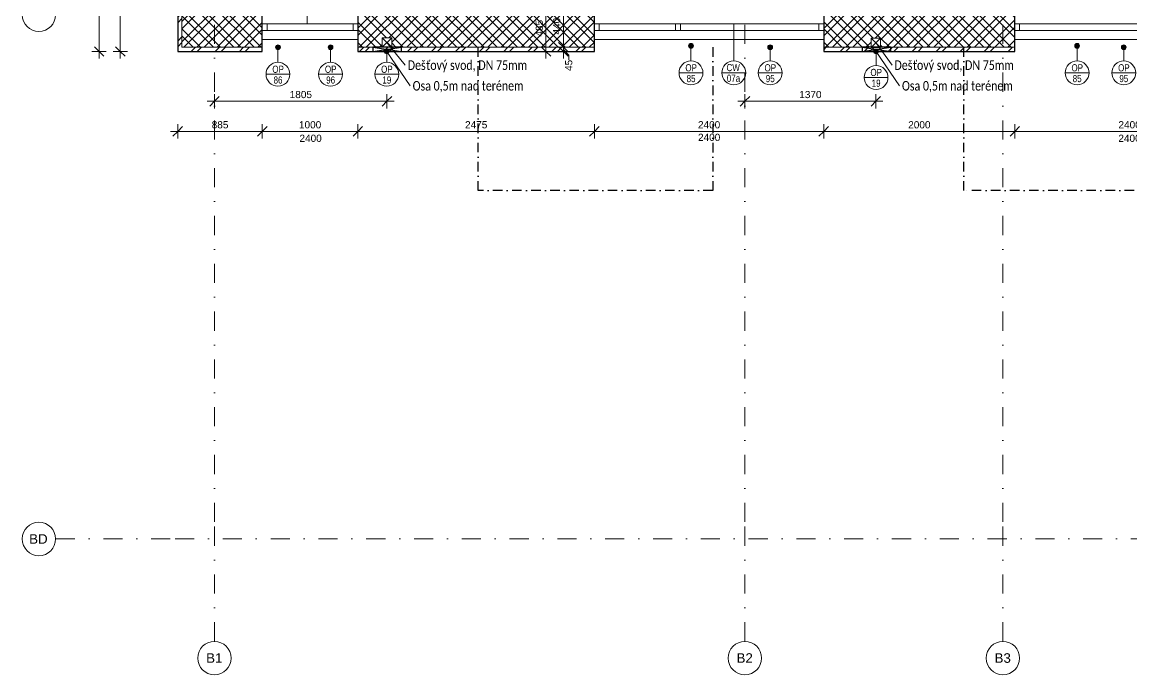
# Model space of a CAD drawing. Header units: millimetres. Extents: x -8633 to 38101, y -2985 to 57546.
# Drawn here: x -8491 to 3109, y 37046 to 43875 of the extents above; entities that cross this region are included whole.
import ezdxf

# ---------------------------------------------------------------- set-up
doc = ezdxf.new("R2010")
doc.units = ezdxf.units.MM
doc.linetypes.add('HA_DashDot_10mm-S3mm', pattern=[500, 200, -150, 0, -150])
doc.linetypes.add('HA_DashDot_4mm-S1mm', pattern=[200, 100, -50, 0, -50])
for name, color, linetype, lineweight in [('A-____-____-DIMS', 9, 'Continuous', 5), ('A-____-____-DIMS-50', 9, 'Continuous', 5), ('A-DETL-____-OTLN', 9, 'Continuous', 25), ('A-FLOR-____-OTLN', 9, 'Continuous', 9), ('A-FLOR-____-OVHD', 9, 'HA_DashDot_4mm-S1mm', 25), ('A-GENM-____-IDEN', 9, 'Continuous', 9), ('A-GLAZ-CURT-MCUT', 9, 'Continuous', 5), ('A-GLAZ-CURT-OTLN', 9, 'Continuous', 5), ('A-GLAZ-CWMG-MCUT', 9, 'Continuous', 5), ('A-GLAZ-CWMG-OTLN', 9, 'Continuous', 5), ('A-WALL-____-IDEN', 9, 'Continuous', 9), ('A-WALL-____-MCUT', 9, 'Continuous', 25), ('A-WALL-____-PATT', 9, 'Continuous', 25), ('G-____-____-TEXT', 9, 'Continuous', 5), ('M-HVAC-DUCT-OTLN', 9, 'Continuous', 9), ('S-GRID-____-IDEN', 9, 'Continuous', 9), ('S-GRID-____-OTLN', 9, 'Continuous', 5)]:
    doc.layers.add(name, color=color, linetype=linetype, lineweight=lineweight)
doc.styles.add('Arial', font='arial.ttf', dxfattribs={"height": 100})
doc.styles.add('Arial_1', font='arial.ttf', dxfattribs={"height": 75})
doc.styles.add('Arial_2', font='arial.ttf', dxfattribs={"width": 0.8, "height": 75})
doc.styles.add('Calibri_1', font='calibri.ttf', dxfattribs={"width": 0.8, "height": 100})
doc.dimstyles.new('Inner_Dimensions', dxfattribs={"dimscale": 304.8, "dimtxt": 76.519455, "dimasz": 0.328084, "dimexe": 0.246063, "dimexo": 0.0625, "dimgap": 0.032808, "dimtad": 1, "dimdec": 0, "dimzin": 0, "dimdsep": 46, "dimtxsty": 'Arial_1', "dimblk1": 'OBLIQUE', "dimblk2": 'OBLIQUE', "dimsah": 1, "dimcen": 0.09, "dimdle": 0.246063, "dimazin": 0, "dimtfac": 1, "dimtdec": 4, "dimtix": 1, "dimtmove": 0, "dimatfit": 3, "dimfxl": 0.246063, "dimfxlon": 1, "dimtvp": 1, "dimtolj": 1, "dimtzin": 0, "dimlwd": 9, "dimlwe": 9, "dimarcsym": 2})
doc.dimstyles.new('Inner_Dimensions_2', dxfattribs={"dimscale": 304.8, "dimtxt": 76.519455, "dimasz": 0.328084, "dimexe": 0.246063, "dimexo": 0.0625, "dimgap": 0.032808, "dimtad": 1, "dimdec": 0, "dimzin": 0, "dimdsep": 46, "dimtxsty": 'Arial_1', "dimblk1": 'OBLIQUE', "dimblk2": 'OBLIQUE', "dimsah": 1, "dimcen": 0.09, "dimdle": 0.246063, "dimazin": 0, "dimtfac": 1, "dimtdec": 4, "dimtix": 1, "dimtmove": 1, "dimatfit": 3, "dimfxl": 0.246063, "dimfxlon": 1, "dimtvp": 1, "dimtolj": 1, "dimtzin": 0, "dimlwd": 9, "dimlwe": 9, "dimarcsym": 2})
pattern_1 = [(45, (0, 0), (-125.7236, 125.7236), []), (45, (0, 190.5), (-125.7236, 125.7236), [])]

# ---------------------------------------------------------------- blocks, each defined once
blk = doc.blocks.new('Obdélníková příčel - 50x70mm EXT-1516296-DPS_1NP - B')
at = {"layer": 'A-GLAZ-CWMG-MCUT'}
for p, q in [((-50, 0), (0, 0)), ((-50, -70), (-50, 0)), ((0, 0), (0, -70)), ((0, -70), (-50, -70))]:
    blk.add_line(p, q, dxfattribs=at)
blk = doc.blocks.new('Obdélníková příčel - 50x70mm EXT-1516068-DPS_1NP - B')
at = {"layer": 'A-GLAZ-CWMG-OTLN'}
for p, q in [((-5929, 43858), (-5029, 43858)), ((-5929, 43788), (-5029, 43788))]:
    blk.add_line(p, q, dxfattribs=at)
blk = doc.blocks.new('Obdélníková příčel - 50x70mm EXT-1516295-DPS_1NP - B')
at = {"layer": 'A-GLAZ-CWMG-MCUT'}
for p, q in [((-25, 0), (25, 0)), ((-25, -70), (-25, 0)), ((25, 0), (25, -70)), ((25, -70), (-25, -70))]:
    blk.add_line(p, q, dxfattribs=at)
blk = doc.blocks.new('Systémový panel - Sklo-1518049-DPS_1NP - B')
at = {"layer": 'A-GLAZ-CURT-MCUT'}
for p, q in [((725, 70), (-725, 70)), ((-725, 70), (-725, 0)), ((-725, 0), (725, 0)), ((725, 0), (725, 70))]:
    blk.add_line(p, q, dxfattribs=at)
blk = doc.blocks.new('Obdélníková příčel - 50x70mm EXT-1518050-DPS_1NP - B')
at = {"layer": 'A-GLAZ-CWMG-MCUT'}
for p, q in [((0, 0), (-50, 0)), ((-50, 0), (-50, -70)), ((0, -70), (0, 0)), ((-50, -70), (0, -70))]:
    blk.add_line(p, q, dxfattribs=at)
blk = doc.blocks.new('Obdélníková příčel - 50x70mm EXT-1944710-DPS_1NP - B')
at = {"layer": 'A-GLAZ-CWMG-OTLN'}
for p, q in [((-2454, 43858), (-1654, 43858)), ((-2454, 43788), (-1654, 43788))]:
    blk.add_line(p, q, dxfattribs=at)
blk = doc.blocks.new('Systémový panel - Sklo-1518815-DPS_1NP - B')
at = {"layer": 'A-GLAZ-CURT-MCUT'}
for p, q in [((727, 0), (-727, 0)), ((-727, 0), (-727, -70)), ((727, -70), (727, 0)), ((-727, -70), (727, -70))]:
    blk.add_line(p, q, dxfattribs=at)
blk = doc.blocks.new('Obdélníková příčel - 50x70mm EXT-1518046-DPS_1NP - B')
at = {"layer": 'A-GLAZ-CWMG-MCUT'}
for p, q in [((0, 70), (-50, 70)), ((-50, 70), (-50, 0)), ((-50, 0), (0, 0)), ((0, 0), (0, 70))]:
    blk.add_line(p, q, dxfattribs=at)
blk = doc.blocks.new('Grid - Radius 3_5mm-353793-DPS_1NP - B')
at = {"layer": 'S-GRID-____-IDEN'}
blk.add_circle((0, 0), 3.5, dxfattribs=at)
blk = doc.blocks.new('DIMBLOCK39-DPS_1NP - B')
at = {"layer": 'A-____-____-DIMS-50', "lineweight": 9}
for p, q in [((-6864, 42807), (-6864, 42657)), ((-6864, 42732), (-6864, 42807)), ((-5979, 42807), (-5979, 42657)), ((-5979, 42732), (-5979, 42807)), ((-6939, 42732), (-5979, 42732)), ((-6864, 42732), (-6914, 42682)), ((-6864, 42732), (-6814, 42782)), ((-5979, 42732), (-6029, 42682)), ((-5979, 42732), (-5929, 42782))]:
    blk.add_line(p, q, dxfattribs=at)
at = {"layer": 'A-____-____-DIMS-50', "color": 0, "lineweight": 9, "insert": (-6508, 42839), "char_height": 75, "width": 207.66, "attachment_point": 1, "line_spacing_factor": 0.941778, "style": 'Arial_1'}
blk.add_mtext('885', dxfattribs=at)
blk = doc.blocks.new('_Oblique')
at = {"color": 0, "linetype": 'ByBlock', "lineweight": -2}
blk.add_line((-0.5, -0.5), (0.5, 0.5), dxfattribs=at)
blk = doc.blocks.new('DIMBLOCK40-DPS_1NP - B')
at = {"layer": 'A-____-____-DIMS-50', "lineweight": 9}
for p, q in [((-5979, 42807), (-5979, 42657)), ((-5979, 42732), (-5979, 42807)), ((-4979, 42807), (-4979, 42657)), ((-4979, 42732), (-4979, 42807)), ((-5979, 42732), (-6029, 42682)), ((-5979, 42732), (-5929, 42782)), ((-5979, 42732), (-4979, 42732)), ((-4979, 42732), (-5029, 42682)), ((-4979, 42732), (-4929, 42782))]:
    blk.add_line(p, q, dxfattribs=at)
at = {"layer": 'A-____-____-DIMS-50', "color": 0, "lineweight": 9, "insert": (-5595, 42839), "char_height": 75, "width": 276.88, "attachment_point": 1, "line_spacing_factor": 0.941778, "style": 'Arial_1'}
blk.add_mtext('1000', dxfattribs=at)
blk = doc.blocks.new('DIMBLOCK41-DPS_1NP - B')
at = {"layer": 'A-____-____-DIMS-50', "lineweight": 9}
for p, q in [((-4979, 42807), (-4979, 42657)), ((-4979, 42732), (-4979, 42807)), ((-2504, 42807), (-2504, 42657)), ((-2504, 42732), (-2504, 42807)), ((-4979, 42732), (-5029, 42682)), ((-4979, 42732), (-4929, 42782)), ((-4979, 42732), (-2504, 42732)), ((-2504, 42732), (-2554, 42682)), ((-2504, 42732), (-2454, 42782))]:
    blk.add_line(p, q, dxfattribs=at)
at = {"layer": 'A-____-____-DIMS-50', "color": 0, "lineweight": 9, "insert": (-3857, 42839), "char_height": 75, "width": 276.88, "attachment_point": 1, "line_spacing_factor": 0.941778, "style": 'Arial_1'}
blk.add_mtext('2475', dxfattribs=at)
blk = doc.blocks.new('DIMBLOCK42-DPS_1NP - B')
at = {"layer": 'A-____-____-DIMS-50', "lineweight": 9}
for p, q in [((-2504, 42807), (-2504, 42657)), ((-2504, 42732), (-2504, 42807)), ((-104, 42807), (-104, 42657)), ((-104, 42732), (-104, 42807)), ((-2504, 42732), (-2554, 42682)), ((-2504, 42732), (-2454, 42782)), ((-2504, 42732), (-104, 42732)), ((-104, 42732), (-154, 42682)), ((-104, 42732), (-54, 42782))]:
    blk.add_line(p, q, dxfattribs=at)
at = {"layer": 'A-____-____-DIMS-50', "color": 0, "lineweight": 9, "insert": (-1420, 42839), "char_height": 75, "width": 276.88, "attachment_point": 1, "line_spacing_factor": 0.941778, "style": 'Arial_1'}
blk.add_mtext('2400', dxfattribs=at)
blk = doc.blocks.new('DIMBLOCK43-DPS_1NP - B')
at = {"layer": 'A-____-____-DIMS-50', "lineweight": 9}
for p, q in [((-104, 42807), (-104, 42657)), ((-104, 42732), (-104, 42807)), ((1896, 42807), (1896, 42657)), ((1896, 42732), (1896, 42807)), ((-104, 42732), (-154, 42682)), ((-104, 42732), (-54, 42782)), ((-104, 42732), (1896, 42732)), ((1896, 42732), (1846, 42682)), ((1896, 42732), (1946, 42782))]:
    blk.add_line(p, q, dxfattribs=at)
at = {"layer": 'A-____-____-DIMS-50', "color": 0, "lineweight": 9, "insert": (780, 42839), "char_height": 75, "width": 276.88, "attachment_point": 1, "line_spacing_factor": 0.941778, "style": 'Arial_1'}
blk.add_mtext('2000', dxfattribs=at)
blk = doc.blocks.new('DIMBLOCK44-DPS_1NP - B')
at = {"layer": 'A-____-____-DIMS-50', "lineweight": 9}
for p, q in [((1896, 42807), (1896, 42657)), ((1896, 42732), (1896, 42807)), ((4296, 42807), (4296, 42657)), ((4296, 42732), (4296, 42807)), ((1896, 42732), (1846, 42682)), ((1896, 42732), (1946, 42782)), ((1896, 42732), (4296, 42732)), ((4296, 42732), (4246, 42682)), ((4296, 42732), (4346, 42782))]:
    blk.add_line(p, q, dxfattribs=at)
at = {"layer": 'A-____-____-DIMS-50', "color": 0, "lineweight": 9, "insert": (2980, 42839), "char_height": 75, "width": 276.88, "attachment_point": 1, "line_spacing_factor": 0.941778, "style": 'Arial_1'}
blk.add_mtext('2400', dxfattribs=at)
blk = doc.blocks.new('DIMBLOCK68-DPS_1NP - B')
at = {"layer": 'A-____-____-DIMS-50', "lineweight": 9}
for p, q in [((-7390, 46678), (-7540, 46678)), ((-7465, 46678), (-7515, 46728)), ((-7465, 43493), (-7465, 46678)), ((-7465, 46678), (-7415, 46628)), ((-7465, 46678), (-7390, 46678)), ((-7390, 43568), (-7540, 43568)), ((-7465, 43568), (-7515, 43618)), ((-7465, 43568), (-7415, 43518)), ((-7465, 43568), (-7390, 43568))]:
    blk.add_line(p, q, dxfattribs=at)
at = {"layer": 'A-____-____-DIMS-50', "color": 0, "lineweight": 9, "insert": (-7572, 45007), "char_height": 75, "width": 276.88, "attachment_point": 1, "rotation": 90, "line_spacing_factor": 0.941778, "style": 'Arial_1'}
blk.add_mtext('3110', dxfattribs=at)
blk = doc.blocks.new('DIMBLOCK116-DPS_1NP - B')
at = {"layer": 'A-____-____-DIMS-50', "lineweight": 9}
for p, q in [((-3011, 44053), (-3061, 44103)), ((-2936, 44053), (-3086, 44053)), ((-3011, 44053), (-3011, 43493)), ((-3011, 44053), (-2961, 44003)), ((-3011, 44053), (-2936, 44053)), ((-2936, 43568), (-3086, 43568)), ((-3011, 43568), (-3061, 43618)), ((-3011, 43568), (-2961, 43518)), ((-3011, 43568), (-2936, 43568))]:
    blk.add_line(p, q, dxfattribs=at)
at = {"layer": 'A-____-____-DIMS-50', "color": 0, "lineweight": 9, "insert": (-3118, 43724), "char_height": 75, "width": 207.66, "attachment_point": 1, "rotation": 90, "line_spacing_factor": 0.941778, "style": 'Arial_1'}
blk.add_mtext('485', dxfattribs=at)
blk = doc.blocks.new('HA_TAG_GM_Products - Generic-588599-DPS_1NP - B')
at = {"layer": 'A-GENM-____-IDEN'}
blk.add_line((-2.5, 0), (2.5, 0), dxfattribs=at)
blk.add_circle((0, 0), 2.5, dxfattribs=at)
blk = doc.blocks.new('DIMBLOCK217-DPS_1NP - B')
at = {"layer": 'A-____-____-DIMS-50', "lineweight": 9}
for p, q in [((-7686, 55988), (-7736, 56038)), ((-7686, 56063), (-7686, 43493)), ((-7611, 55988), (-7761, 55988)), ((-7686, 55988), (-7636, 55938)), ((-7686, 55988), (-7611, 55988)), ((-7611, 43568), (-7761, 43568)), ((-7686, 43568), (-7736, 43618)), ((-7686, 43568), (-7636, 43518)), ((-7686, 43568), (-7611, 43568))]:
    blk.add_line(p, q, dxfattribs=at)
at = {"layer": 'A-____-____-DIMS-50', "color": 0, "lineweight": 9, "insert": (-7793, 49634), "char_height": 75, "width": 346.1, "attachment_point": 1, "rotation": 90, "line_spacing_factor": 0.941778, "style": 'Arial_1'}
blk.add_mtext('12420', dxfattribs=at)
blk = doc.blocks.new('HA_TAG_cWA - Default-922888-DPS_1NP - B')
at = {"layer": 'A-WALL-____-IDEN'}
blk.add_line((-2.5, 0), (2.5, 0), dxfattribs=at)
blk.add_circle((0, 0), 2.5, dxfattribs=at)
blk = doc.blocks.new('DIMBLOCK240-DPS_1NP - B')
at = {"layer": 'A-____-____-DIMS-50', "lineweight": 9}
for p, q in [((-6554, 43047), (-4599, 43047)), ((-6479, 43047), (-6529, 42997)), ((-6479, 43122), (-6479, 42972)), ((-6479, 43047), (-6479, 43122)), ((-6479, 43047), (-6429, 43097)), ((-4674, 43047), (-4724, 42997)), ((-4674, 43122), (-4674, 42972)), ((-4674, 43047), (-4674, 43122)), ((-4674, 43047), (-4624, 43097))]:
    blk.add_line(p, q, dxfattribs=at)
at = {"layer": 'A-____-____-DIMS-50', "color": 0, "lineweight": 9, "insert": (-5692, 43155), "char_height": 75, "width": 276.88, "attachment_point": 1, "line_spacing_factor": 0.941778, "style": 'Arial_1'}
blk.add_mtext('1805', dxfattribs=at)
blk = doc.blocks.new('DIMBLOCK241-DPS_1NP - B')
at = {"layer": 'A-____-____-DIMS-50', "lineweight": 9}
for p, q in [((-1004, 43047), (516, 43047)), ((-929, 43047), (-979, 42997)), ((-929, 43122), (-929, 42972)), ((-929, 43047), (-929, 43122)), ((-929, 43047), (-879, 43097)), ((441, 43047), (391, 42997)), ((441, 43122), (441, 42972)), ((441, 43047), (441, 43122)), ((441, 43047), (491, 43097))]:
    blk.add_line(p, q, dxfattribs=at)
at = {"layer": 'A-____-____-DIMS-50', "color": 0, "lineweight": 9, "insert": (-360, 43155), "char_height": 75, "width": 276.88, "attachment_point": 1, "line_spacing_factor": 0.941778, "style": 'Arial_1'}
blk.add_mtext('1370', dxfattribs=at)
blk = doc.blocks.new('DIMBLOCK276-DPS_1NP - B')
at = {"layer": 'A-____-____-DIMS-50', "lineweight": 9}
for p, q in [((-2828, 44053), (-2878, 44103)), ((-2828, 44128), (-2828, 43613)), ((-2753, 44053), (-2903, 44053)), ((-2828, 44053), (-2778, 44003)), ((-2828, 44053), (-2753, 44053)), ((-2828, 43613), (-2878, 43663)), ((-2753, 43613), (-2903, 43613)), ((-2828, 43613), (-2778, 43563)), ((-2828, 43613), (-2753, 43613))]:
    blk.add_line(p, q, dxfattribs=at)
at = {"layer": 'A-____-____-DIMS-50', "color": 0, "lineweight": 9, "insert": (-2936, 43746), "char_height": 75, "width": 207.66, "attachment_point": 1, "rotation": 90, "line_spacing_factor": 0.941778, "style": 'Arial_1'}
blk.add_mtext('440', dxfattribs=at)
blk = doc.blocks.new('DIMBLOCK277-DPS_1NP - B')
at = {"layer": 'A-____-____-DIMS-50', "lineweight": 9}
for p, q in [((-2828, 43613), (-2878, 43663)), ((-2753, 43613), (-2903, 43613)), ((-2753, 43568), (-2903, 43568)), ((-2828, 43568), (-2878, 43618)), ((-2828, 43613), (-2828, 43493)), ((-2828, 43613), (-2778, 43563)), ((-2828, 43613), (-2753, 43613)), ((-2771, 43530), (-2828, 43590)), ((-2828, 43568), (-2778, 43518)), ((-2828, 43568), (-2753, 43568)), ((-2771, 43480), (-2771, 43530))]:
    blk.add_line(p, q, dxfattribs=at)
at = {"layer": 'A-____-____-DIMS-50', "color": 0, "lineweight": 9, "insert": (-2810, 43364), "char_height": 75, "width": 138.44, "attachment_point": 1, "rotation": 90, "line_spacing_factor": 0.941778, "style": 'Arial_1'}
blk.add_mtext('45', dxfattribs=at)

msp = doc.modelspace()

# ---------------------------------------------------------------- hatches: boundary and pattern name
at = {"layer": 'A-GENM-____-IDEN'}
h = msp.add_hatch(color=256, dxfattribs=at)
edge = h.paths.add_edge_path()
edge.add_arc((-5815, 43612.4), 25, 0, 360)
h = msp.add_hatch(color=256, dxfattribs=at)
edge = h.paths.add_edge_path()
edge.add_arc((-5264.6, 43612.4), 25, 0, 360)
h = msp.add_hatch(color=256, dxfattribs=at)
edge = h.paths.add_edge_path()
edge.add_arc((-1493, 43627.4), 25, 0, 360)
h = msp.add_hatch(color=256, dxfattribs=at)
edge = h.paths.add_edge_path()
edge.add_arc((-664.6, 43612.4), 25, 0, 360)
h = msp.add_hatch(color=256, dxfattribs=at)
edge = h.paths.add_edge_path()
edge.add_arc((2547, 43627.4), 25, 0, 360)
h = msp.add_hatch(color=256, dxfattribs=at)
edge = h.paths.add_edge_path()
edge.add_arc((3035.4, 43612.4), 25, 0, 360)
h = msp.add_hatch(color=256, dxfattribs=at)
edge = h.paths.add_edge_path()
edge.add_arc((-4676.7, 43568.9), 25, 0, 360)
h = msp.add_hatch(color=256, dxfattribs=at)
edge = h.paths.add_edge_path()
edge.add_arc((443.3, 43568.9), 25, 0, 360)
at = {"layer": 'A-WALL-____-PATT', "lineweight": 5}
h = msp.add_hatch(dxfattribs=at)
h.set_pattern_fill('FP_3', color=256, style=0, pattern_type=2)
h.set_pattern_definition(pattern_1)
h.paths.add_polyline_path([(-6819.3, 43567.7), (-6819.3, 46677.7), (-6864.3, 46677.7), (-6864.3, 43567.7)])
h.paths.add_polyline_path([(-6819.3, 47677.7), (-6819.3, 48802.7), (-6864.3, 48802.7), (-6864.3, 47677.7)])
h.paths.add_polyline_path([(-6819.3, 49427.7), (-6819.3, 51252.7), (-6864.3, 51252.7), (-6864.3, 49427.7)])
h.paths.add_polyline_path([(-6819.3, 51877.7), (-6819.3, 53377.7), (-6864.3, 53377.7), (-6864.3, 51877.7)])
h.paths.add_polyline_path([(-6864.3, 54377.7), (-6819.3, 54377.7), (-6819.3, 55987.7), (-6864.3, 55987.7)])
h = msp.add_hatch(dxfattribs=at)
h.set_pattern_fill('FP_1', color=256, style=0, pattern_type=2)
h.set_pattern_definition([(45, (0, 0), (-106.066, 106.066), []), (45, (75, 0), (-106.066, 106.066), []), (315, (0, 0), (106.066, 106.066), []), (315, (75, 0), (106.066, 106.066), [])])
h.paths.add_polyline_path([(20720.7, 43612.7), (20720.7, 44052.7), (18845.7, 44052.7), (18845.7, 43612.7), (19075.7, 43612.7), (19075.7, 43711.8), (19175.7, 43711.8), (19175.7, 43612.7)])
h.paths.add_polyline_path([(16445.7, 43612.7), (16445.7, 44052.7), (14570.7, 44052.7), (14570.7, 43612.7), (14855.7, 43612.7), (14855.7, 43711.8), (14955.7, 43711.8), (14955.7, 43612.7)])
h.paths.add_polyline_path([(12445.7, 43612.7), (13570.7, 43612.7), (13570.7, 44052.7), (12445.7, 44052.7)])
h.paths.add_polyline_path([(10045.7, 43612.7), (10045.7, 44052.7), (8945.7, 44052.7), (8945.7, 43612.7)])
h.paths.add_polyline_path([(7945.7, 43612.7), (7945.7, 44052.7), (6395.7, 44052.7), (6395.7, 43612.7), (6650.7, 43612.7), (6650.7, 43711.8), (6750.7, 43711.8), (6750.7, 43612.7)])
h.paths.add_polyline_path([(5395.7, 43612.7), (5395.7, 44052.7), (4295.7, 44052.7), (4295.7, 43612.7)])
h.paths.add_polyline_path([(1895.7, 43612.7), (1895.7, 44052.7), (-104.3, 44052.7), (-104.3, 43612.7), (390.7, 43612.7), (390.7, 43708.8), (490.7, 43708.8), (490.7, 43612.7)])
h.paths.add_polyline_path([(-2504.3, 43612.7), (-2504.3, 44052.7), (-4979.3, 44052.7), (-4979.3, 43612.7), (-4724.3, 43612.7), (-4724.3, 43711.8), (-4624.3, 43711.3), (-4624.3, 43612.7), (-4147.4, 43612.7)])
h.paths.add_polyline_path([(-5979.3, 43612.7), (-5979.3, 44052.7), (-6819.3, 44052.7), (-6819.3, 43612.7)])
h = msp.add_hatch(dxfattribs=at)
h.set_pattern_fill('FP_3', color=256, style=0, pattern_type=2)
h.set_pattern_definition(pattern_1)
h.paths.add_polyline_path([(21160.7, 43567.7), (21160.7, 43612.7), (19175.7, 43612.7), (19175.7, 43611.8), (19075.7, 43611.8), (19075.7, 43612.7), (18845.7, 43612.7), (18845.7, 43567.7), (19175.7, 43567.7)])
h.paths.add_polyline_path([(16445.7, 43567.7), (16445.7, 43612.7), (14955.7, 43612.7), (14955.7, 43611.8), (14855.7, 43611.8), (14855.7, 43612.7), (14570.7, 43612.7), (14570.7, 43567.7), (14955.7, 43567.7)])
h.paths.add_polyline_path([(13570.7, 43567.7), (13570.7, 43612.7), (12445.7, 43612.7), (12445.7, 43567.7)])
h.paths.add_polyline_path([(10045.7, 43567.7), (10045.7, 43612.7), (8945.7, 43612.7), (8945.7, 43567.7)])
h.paths.add_polyline_path([(6395.7, 43567.7), (7945.7, 43567.7), (7945.7, 43612.7), (6750.7, 43612.7), (6750.7, 43611.8), (6650.7, 43611.8), (6650.7, 43612.7), (6395.7, 43612.7)])
h.paths.add_polyline_path([(5395.7, 43567.7), (5395.7, 43612.7), (4295.7, 43612.7), (4295.7, 43567.7)])
h.paths.add_polyline_path([(1895.7, 43567.7), (1895.7, 43612.7), (490.7, 43612.7), (490.7, 43608.8), (390.7, 43608.8), (390.7, 43612.7), (-104.3, 43612.7), (-104.3, 43567.7), (490.7, 43567.7)])
h.paths.add_polyline_path([(-2504.3, 43567.7), (-2504.3, 43612.7), (-4624.3, 43612.7), (-4624.3, 43611.8), (-4724.3, 43611.8), (-4724.3, 43612.7), (-4979.3, 43612.7), (-4979.3, 43567.7), (-4147.4, 43567.7)])
h.paths.add_polyline_path([(-6819.3, 43567.7), (-5979.3, 43567.7), (-5979.3, 43612.7), (-6819.3, 43612.7)])

# ---------------------------------------------------------------- linework, layer by layer
at = {"layer": 'A-DETL-____-OTLN'}
for p, q in [((-4520.9, 43612.7), (-4820.9, 43612.7)), ((-4820.9, 43612.7), (-4820.9, 43567.7)), ((-4820.9, 43567.7), (-4520.9, 43612.7)), ((-4820.9, 43612.7), (-4520.9, 43567.7)), ((-4820.9, 43567.7), (-4520.9, 43567.7)), ((-4520.9, 43567.7), (-4520.9, 43612.7)), ((599.1, 43612.7), (299.1, 43612.7)), ((299.1, 43612.7), (299.1, 43567.7)), ((299.1, 43567.7), (599.1, 43612.7)), ((299.1, 43612.7), (599.1, 43567.7)), ((299.1, 43567.7), (599.1, 43567.7)), ((599.1, 43567.7), (599.1, 43612.7))]:
    msp.add_line(p, q, dxfattribs=at)
at = {"layer": 'A-FLOR-____-OTLN'}
for p, q in [((-5979.3, 43692.7), (-4979.3, 43692.7)), ((-2504.3, 43692.7), (-104.3, 43692.7)), ((1895.7, 43692.7), (4295.7, 43692.7))]:
    msp.add_line(p, q, dxfattribs=at)
at = {"layer": 'A-FLOR-____-OVHD'}
for p, q in [((-3719.3, 42112.7), (-3719.3, 43612.7)), ((-1264.3, 43612.7), (-1264.3, 42112.7)), ((1360.7, 42112.7), (1360.7, 43612.7)), ((-1264.3, 42112.7), (-3719.3, 42112.7)), ((5346, 42112.7), (1360.7, 42112.7))]:
    msp.add_line(p, q, dxfattribs=at)
at = {"layer": 'A-GENM-____-IDEN'}
for p, q in [((-1493, 43627.4), (-1493, 43469.6)), ((2547, 43627.4), (2547, 43469.6)), ((-5815, 43612.4), (-5815, 43454.6)), ((-5264.6, 43612.4), (-5264.6, 43454.6)), ((-4676.7, 43568.9), (-4676.7, 43454.6)), ((-664.6, 43612.4), (-664.6, 43469.6)), ((443.3, 43568.9), (443.3, 43421.2)), ((3035.4, 43612.4), (3035.4, 43469.6))]:
    msp.add_line(p, q, dxfattribs=at)
for centre in [(-5815, 43612.4), (-5264.6, 43612.4), (-1493, 43627.4), (-664.6, 43612.4), (2547, 43627.4), (3035.4, 43612.4), (-4676.7, 43568.9), (443.3, 43568.9)]:
    msp.add_circle(centre, 25, dxfattribs=at)
at = {"layer": 'A-WALL-____-IDEN'}
for p, q in [((-5508.1, 43857.7), (-5508.1, 44135.4)), ((-1045.7, 43857.7), (-1045.7, 43469.6))]:
    msp.add_line(p, q, dxfattribs=at)
at = {"layer": 'A-WALL-____-MCUT'}
for p, q in [((-6864.3, 46677.7), (-6864.3, 43567.7)), ((-5979.3, 43567.7), (-5979.3, 44052.7)), ((-4979.3, 44052.7), (-4979.3, 43567.7)), ((-2504.3, 43567.7), (-2504.3, 44052.7)), ((-104.3, 44052.7), (-104.3, 43567.7)), ((1895.7, 43567.7), (1895.7, 44052.7)), ((-6864.3, 43567.7), (-5979.3, 43567.7)), ((-4979.3, 43567.7), (-2504.3, 43567.7)), ((-104.3, 43567.7), (1895.7, 43567.7))]:
    msp.add_line(p, q, dxfattribs=at)
at = {"layer": 'A-WALL-____-MCUT', "lineweight": 9}
for p, q in [((-6819.3, 46677.7), (-6819.3, 43612.7)), ((-6819.3, 43612.7), (-5979.3, 43612.7)), ((-4979.3, 43612.7), (-4724.3, 43612.7)), ((-4624.3, 43612.7), (-2504.3, 43612.7)), ((-104.3, 43612.7), (390.7, 43612.7)), ((490.7, 43612.7), (1895.7, 43612.7))]:
    msp.add_line(p, q, dxfattribs=at)
at = {"layer": 'G-____-____-TEXT', "color": 250, "lineweight": 9}
for p, q in [((-4678.7, 43665.4), (-4482.1, 43425.1)), ((436.3, 43665.4), (610.8, 43425.1)), ((-4678.7, 43570.8), (-4430.3, 43209)), ((441.3, 43570.8), (689.7, 43209))]:
    msp.add_line(p, q, dxfattribs=at)
at = {"layer": 'M-HVAC-DUCT-OTLN', "lineweight": 5}
for p, q in [((-4624.3, 43611.8), (-4724.3, 43711.8)), ((-4624.3, 43711.8), (-4724.3, 43611.8)), ((-4724.3, 43711.8), (-4624.3, 43711.8)), ((-4724.3, 43611.8), (-4724.3, 43711.8)), ((-4624.3, 43711.8), (-4624.3, 43611.8)), ((490.7, 43608.8), (390.7, 43708.8)), ((490.7, 43708.8), (390.7, 43608.8)), ((390.7, 43708.8), (490.7, 43708.8)), ((390.7, 43608.8), (390.7, 43708.8)), ((490.7, 43708.8), (490.7, 43608.8)), ((-4624.3, 43611.8), (-4724.3, 43611.8)), ((490.7, 43608.8), (390.7, 43608.8))]:
    msp.add_line(p, q, dxfattribs=at)
at = {"layer": 'S-GRID-____-OTLN', "linetype": 'HA_DashDot_10mm-S3mm', "lineweight": 9}
for p, q in [((-6479.3, 38646.2), (-6479.3, 55921.8)), ((-929.3, 38646.2), (-929.3, 55921.8)), ((1770.7, 38646.2), (1770.7, 55921.8)), ((-6479.3, 37396.2), (-6479.3, 38646.2)), ((-929.3, 37396.2), (-929.3, 38646.2)), ((1770.7, 37396.2), (1770.7, 38646.2)), ((-8141.4, 38467.7), (-6891.4, 38467.7)), ((-6891.4, 38467.7), (21515.9, 38467.7))]:
    msp.add_line(p, q, dxfattribs=at)

# ---------------------------------------------------------------- block references
at = {"layer": 'A-GENM-____-IDEN', "xscale": 49.99999999999998, "yscale": 49.99999999999998, "zscale": 49.99999999999998}
for p in [(-5815, 43329.6), (-5264.6, 43329.6), (-4676.7, 43329.6), (-1493, 43344.6), (-664.6, 43344.6), (443.3, 43296.2), (2547, 43344.6), (3035.4, 43344.6)]:
    msp.add_blockref('HA_TAG_GM_Products - Generic-588599-DPS_1NP - B', p, dxfattribs=at)
at = {"layer": 'A-GLAZ-CURT-OTLN', "rotation": 180}
msp.add_blockref('Systémový panel - Sklo-1518049-DPS_1NP - B', (-879.3, 43857.7), dxfattribs=at)
at = {"layer": 'A-GLAZ-CURT-OTLN'}
msp.add_blockref('Systémový panel - Sklo-1518815-DPS_1NP - B', (2672.6, 43857.7), dxfattribs=at)
at = {"layer": 'A-GLAZ-CWMG-OTLN', "extrusion": (0, 0, -1)}
for name, p in [('Obdélníková příčel - 50x70mm EXT-1516296-DPS_1NP - B', (5979.3, 43857.7)), ('Obdélníková příčel - 50x70mm EXT-1516295-DPS_1NP - B', (5004.3, 43857.7)), ('Obdélníková příčel - 50x70mm EXT-1516296-DPS_1NP - B', (2504.3, 43857.7)), ('Obdélníková příčel - 50x70mm EXT-1516295-DPS_1NP - B', (1629.3, 43857.7))]:
    msp.add_blockref(name, p, dxfattribs=at)
at = {"layer": 'A-GLAZ-CWMG-OTLN'}
for name, p in [('Obdélníková příčel - 50x70mm EXT-1516068-DPS_1NP - B', (0, 0)), ('Obdélníková příčel - 50x70mm EXT-1944710-DPS_1NP - B', (0, 0)), ('Obdélníková příčel - 50x70mm EXT-1518050-DPS_1NP - B', (-104.3, 43857.7))]:
    msp.add_blockref(name, p, dxfattribs=at)
at = {"layer": 'A-GLAZ-CWMG-OTLN', "rotation": 180}
msp.add_blockref('Obdélníková příčel - 50x70mm EXT-1518046-DPS_1NP - B', (1895.7, 43857.7), dxfattribs=at)
at = {"layer": 'A-WALL-____-IDEN', "xscale": 49.99999999999998, "yscale": 49.99999999999998, "zscale": 49.99999999999998}
msp.add_blockref('HA_TAG_cWA - Default-922888-DPS_1NP - B', (-1045.7, 43344.6), dxfattribs=at)
at = {"layer": 'S-GRID-____-IDEN', "xscale": 49.99999999999998, "yscale": 49.99999999999998, "zscale": 49.99999999999998, "rotation": 269.9999999999996}
for p in [(-8316.4, 43952.7), (-8316.4, 38467.7)]:
    msp.add_blockref('Grid - Radius 3_5mm-353793-DPS_1NP - B', p, dxfattribs=at)
at = {"layer": 'S-GRID-____-IDEN', "xscale": 49.99999999999998, "yscale": 49.99999999999998, "zscale": 49.99999999999998}
for p in [(-6479.3, 37221.2), (-929.3, 37221.2), (1770.7, 37221.2)]:
    msp.add_blockref('Grid - Radius 3_5mm-353793-DPS_1NP - B', p, dxfattribs=at)

# ---------------------------------------------------------------- texts
at = {"layer": 'A-GENM-____-IDEN', "lineweight": 5, "char_height": 75, "attachment_point": 1, "style": 'Arial_2'}
for s, insert, width in [('OP', (-5874, 43419.7), 147.51), ('OP', (-5323.6, 43419.7), 147.51), ('OP', (-4735.7, 43419.7), 147.51), ('OP', (-1552, 43434.7), 147.51), ('OP', (-723.6, 43434.7), 147.51), ('OP', (384.3, 43386.3), 147.51), ('OP', (2488, 43434.7), 147.51), ('OP', (2976.4, 43434.7), 147.51), ('86', (-5860.8, 43307), 115.443), ('96', (-5310.4, 43307), 115.443), ('19', (-4722.5, 43307), 115.443), ('85', (-1538.8, 43322), 115.443), ('95', (-710.4, 43322), 115.443), ('19', (397.5, 43273.6), 115.443), ('85', (2501.2, 43322), 115.443), ('95', (2989.6, 43322), 115.443)]:
    msp.add_mtext(s, dxfattribs=dict(at, insert=insert, width=width))
at = {"layer": 'A-WALL-____-IDEN', "lineweight": 5, "char_height": 75, "attachment_point": 1}
for s, insert, width, style in [('CW', (-1121.2, 43437), 176.371, 'Arial_2'), ('07a', (-1118.4, 43325.1), 169.958, 'Arial_2'), ('2400', (-5589.8, 42697.3), 288.607, 'Arial_1'), ('2400', (-1419.6, 42707.3), 288.607, 'Arial_1'), ('2400', (2979, 42697.3), 288.607, 'Arial_1')]:
    msp.add_mtext(s, dxfattribs=dict(at, insert=insert, width=width, style=style))
at = {"layer": 'G-____-____-TEXT', "color": 7, "lineweight": 9, "char_height": 100, "attachment_point": 1, "style": 'Calibri_1'}
for s, insert, width in [('Deš', (-4457.1, 43475.1), 234.093), ('ťový svod, DN 75mm', (-4263.9, 43475.1), 1305.147), ('Deš', (635.8, 43475.1), 234.093), ('ťový svod, DN 75mm', (828.9, 43475.1), 1305.147), ('Osa 0,5m nad terénem', (-4405.3, 43259), 1430.21), ('Osa 0,5m nad terénem', (714.7, 43259), 1430.21)]:
    msp.add_mtext(s, dxfattribs=dict(at, insert=insert, width=width))
at = {"layer": 'S-GRID-____-IDEN', "lineweight": 5, "char_height": 100, "attachment_point": 1, "style": 'Arial'}
for s, insert, width in [('BD', (-8418.7, 38517.8), 240.506), ('B1', (-6566.7, 37271.9), 212.447), ('B2', (-1016.7, 37271.9), 212.447), ('B3', (1683.3, 37271.9), 212.447)]:
    msp.add_mtext(s, dxfattribs=dict(at, insert=insert, width=width))

# ---------------------------------------------------------------- dimensions: what is measured, and where the dimension line sits
at = {"layer": 'A-____-____-DIMS', "lineweight": 9}
for base, p1, p2, override, picture, middle in [((-7685.9, 43567.7), (-7610.9, 55987.7), (-7610.9, 43567.7), {"dimpost": '<>', "dimfxl": 12420}, 'DIMBLOCK217-DPS_1NP - B', (-7734.2, 49777.7)), ((-7464.7, 46677.7), (-7389.7, 43567.7), (-7389.7, 46677.7), {"dimpost": '<>', "dimfxl": 3110}, 'DIMBLOCK68-DPS_1NP - B', (-7513, 45122.7)), ((-3011, 43567.7), (-2936, 44052.7), (-2936, 43567.7), {"dimpost": '<>', "dimfxl": 485}, 'DIMBLOCK116-DPS_1NP - B', (-3059.3, 43810.2)), ((-2828.3, 43612.7), (-2753.3, 44052.7), (-2753.3, 43612.7), {"dimpost": '<>', "dimfxl": 440}, 'DIMBLOCK276-DPS_1NP - B', (-2876.6, 43832.7))]:
    dim = msp.add_linear_dim(base=base, p1=p1, p2=p2, angle=90, dimstyle='Inner_Dimensions', override=override, dxfattribs=at)
    dim.commit()
    dim.dimension.update_dxf_attribs({"geometry": picture, "text_midpoint": middle})
dim = msp.add_linear_dim(base=(-2828.3, 43567.7), p1=(-2753.3, 43612.7), p2=(-2753.3, 43567.7), angle=90, dimstyle='Inner_Dimensions_2', override={"dimpost": '<>', "dimfxl": 45}, dxfattribs=at)
dim.commit()
dim.dimension.update_dxf_attribs({"geometry": 'DIMBLOCK277-DPS_1NP - B', "text_midpoint": (-2759.6, 43433.6), "dimtype": 160, "text_rotation": 90})
for base, p1, p2, override, picture, middle in [((-4674.3, 43047.5), (-6479.3, 43122.5), (-4674.3, 43122.5), {"dimpost": '<>', "dimfxl": 1805}, 'DIMBLOCK240-DPS_1NP - B', (-5576.8, 43095.7)), ((440.7, 43047.5), (-929.3, 43122.5), (440.7, 43122.5), {"dimpost": '<>', "dimfxl": 1370}, 'DIMBLOCK241-DPS_1NP - B', (-244.3, 43095.8)), ((-5979.3, 42732), (-6864.3, 42807), (-5979.3, 42807), {"dimpost": '<>', "dimfxl": 885}, 'DIMBLOCK39-DPS_1NP - B', (-6421.8, 42780.3)), ((-4979.3, 42732), (-5979.3, 42807), (-4979.3, 42807), {"dimpost": '<>', "dimfxl": 1000}, 'DIMBLOCK40-DPS_1NP - B', (-5479.3, 42780.3)), ((-2504.3, 42732), (-4979.3, 42807), (-2504.3, 42807), {"dimpost": '<>', "dimfxl": 2475}, 'DIMBLOCK41-DPS_1NP - B', (-3741.8, 42780.3)), ((-104.3, 42732), (-2504.3, 42807), (-104.3, 42807), {"dimpost": '<>', "dimfxl": 2400}, 'DIMBLOCK42-DPS_1NP - B', (-1304.3, 42780.3)), ((1895.7, 42732), (-104.3, 42807), (1895.7, 42807), {"dimpost": '<>', "dimfxl": 2000}, 'DIMBLOCK43-DPS_1NP - B', (895.7, 42780.3)), ((4295.7, 42732), (1895.7, 42807), (4295.7, 42807), {"dimpost": '<>', "dimfxl": 2400}, 'DIMBLOCK44-DPS_1NP - B', (3095.7, 42780.3))]:
    dim = msp.add_linear_dim(base=base, p1=p1, p2=p2, dimstyle='Inner_Dimensions', override=override, dxfattribs=at)
    dim.commit()
    dim.dimension.update_dxf_attribs({"geometry": picture, "text_midpoint": middle})

doc.saveas('drawing.dxf')
